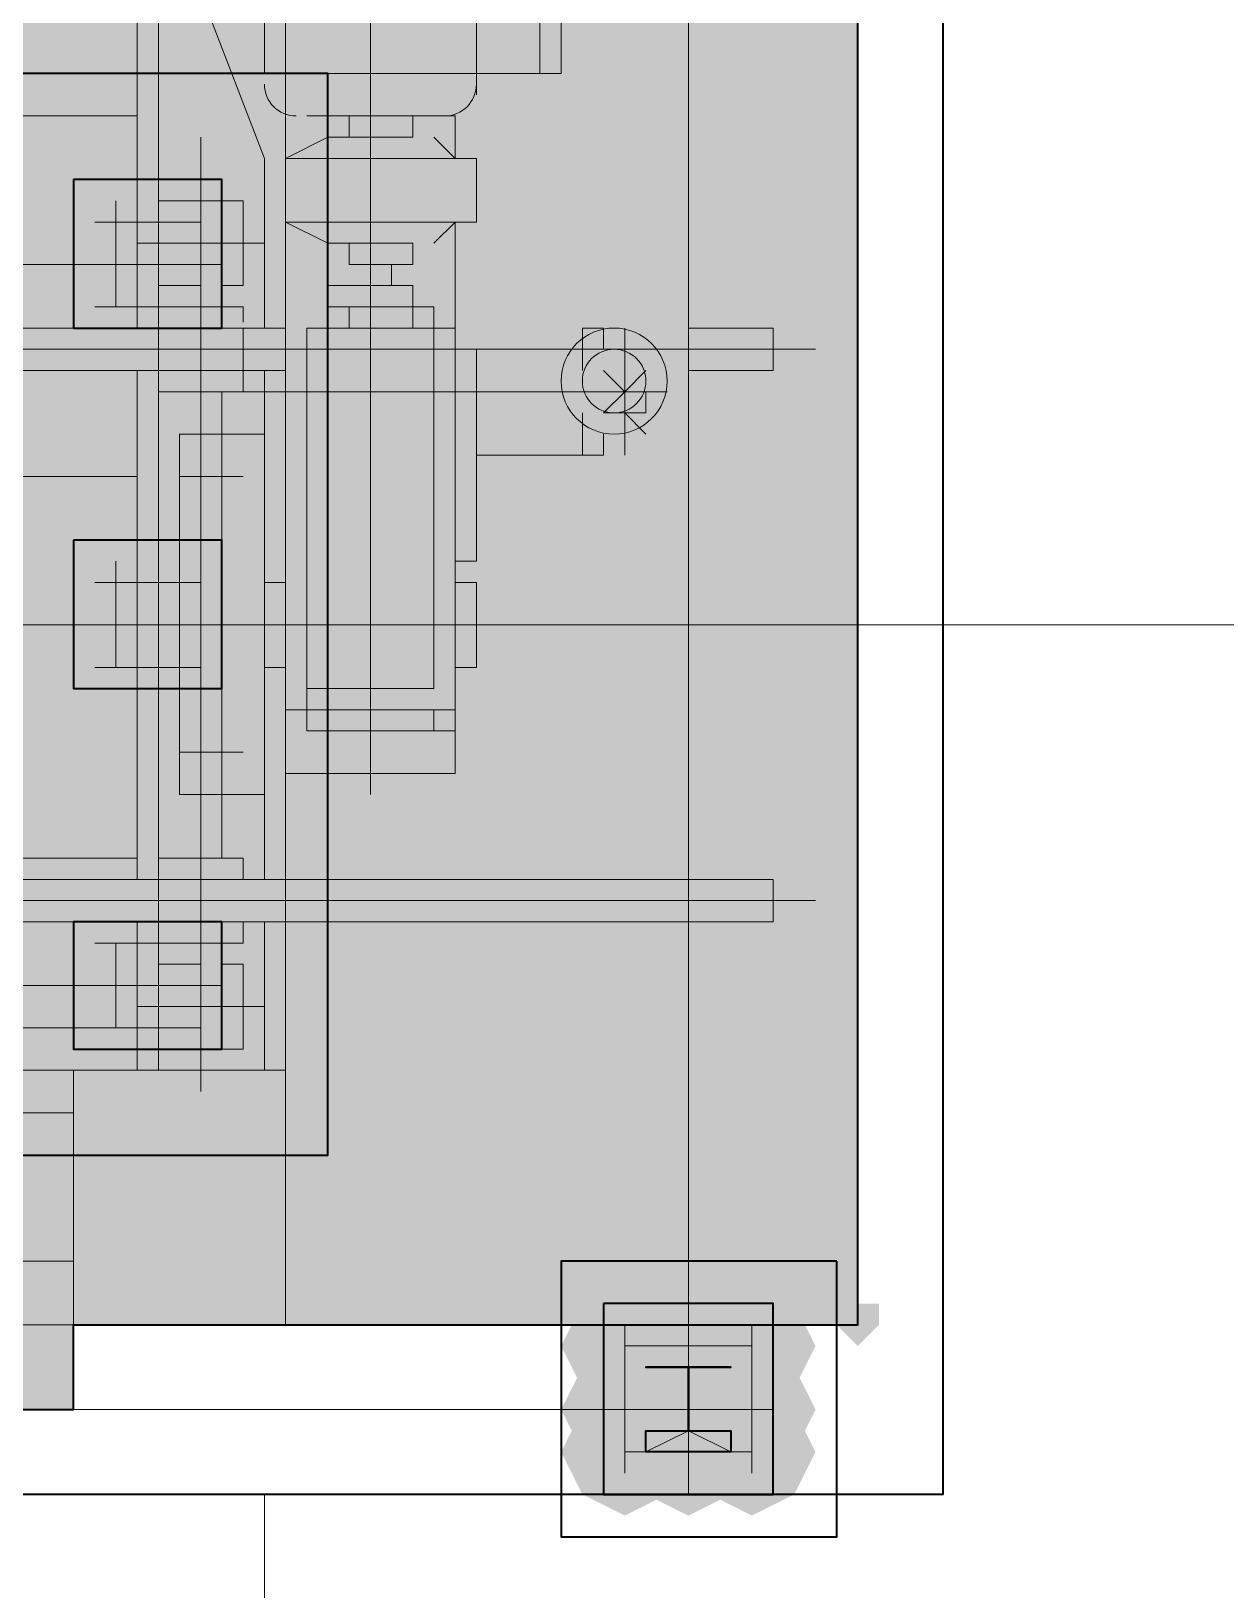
# Model space of a CAD drawing. Header units: millimetres. Extents: x 2315 to 4619, y 1334 to 1897.
# Drawn here: x 3885.38 to 3888.822, y 1531.893 to 1536.382 of the extents above; entities that cross this region are included whole.
import ezdxf

# ---------------------------------------------------------------- set-up
doc = ezdxf.new("R2010")
doc.units = ezdxf.units.MM
doc.linetypes.add('PDF_IMPORT', pattern=[1, 0.8, -0.2])
for name, color, linetype in [('PDF_3中心线层', 1, 'Continuous'), ('PDF_中心线层', 1, 'Continuous'), ('PDF_双点划线', 6, 'Continuous'), ('PDF_尺寸线层', 7, 'Continuous'), ('PDF_粗实线层', 7, 'Continuous'), ('PDF_细实线层', 7, 'Continuous'), ('PDF_虚线层', 6, 'Continuous')]:
    doc.layers.add(name, color=color, linetype=linetype)

msp = doc.modelspace()

# ---------------------------------------------------------------- hatches: boundary and pattern name
at = {"layer": 'PDF_中心线层', "transparency": 33554559}
for points in [[(3885.6241, 1533.8168), (3885.563, 1533.8168), (3885.563, 1533.7557), (3885.6241, 1533.6947), (3885.6852, 1533.7557), (3885.6852, 1533.8168)], [(3885.7463, 1533.8168), (3885.6852, 1533.8168), (3885.6852, 1533.7557), (3885.7463, 1533.6947), (3885.8074, 1533.7557), (3885.8074, 1533.8168)], [(3885.8684, 1533.8168), (3885.8074, 1533.8168), (3885.8074, 1533.7557), (3885.8684, 1533.6947), (3885.9295, 1533.7557), (3885.9295, 1533.8168)], [(3885.6241, 1533.6947), (3885.563, 1533.6947), (3885.563, 1533.6336), (3885.6241, 1533.5725), (3885.6852, 1533.6336), (3885.6852, 1533.6947)], [(3885.7463, 1533.6947), (3885.6852, 1533.6947), (3885.6852, 1533.6336), (3885.7463, 1533.5725), (3885.8074, 1533.6336), (3885.8074, 1533.6947)], [(3885.8684, 1533.6947), (3885.8074, 1533.6947), (3885.8074, 1533.6336), (3885.8684, 1533.5725), (3885.9295, 1533.6336), (3885.9295, 1533.6947)], [(3885.6241, 1533.5725), (3885.563, 1533.5725), (3885.563, 1533.5114), (3885.6241, 1533.4503), (3885.6852, 1533.5114), (3885.6852, 1533.5725)], [(3885.7463, 1533.5725), (3885.6852, 1533.5725), (3885.6852, 1533.5114), (3885.7463, 1533.4503), (3885.8074, 1533.5114), (3885.8074, 1533.5725)], [(3885.8684, 1533.5725), (3885.8074, 1533.5725), (3885.8074, 1533.5114), (3885.8684, 1533.4503), (3885.9295, 1533.5114), (3885.9295, 1533.5725)], [(3887.2733, 1532.6563), (3887.2122, 1532.6563), (3887.2122, 1532.5952), (3887.2733, 1532.5341), (3887.3344, 1532.5952), (3887.3344, 1532.6563)], [(3887.4565, 1532.6563), (3887.3955, 1532.6563), (3887.3955, 1532.5952), (3887.4565, 1532.5341), (3887.5176, 1532.5952), (3887.5176, 1532.6563)], [(3887.4565, 1532.473), (3887.3955, 1532.473), (3887.3955, 1532.412), (3887.4565, 1532.3509), (3887.5176, 1532.412), (3887.5176, 1532.473)], [(3887.2733, 1532.3509), (3887.2122, 1532.3509), (3887.2122, 1532.2898), (3887.2733, 1532.2287), (3887.3344, 1532.2898), (3887.3344, 1532.3509)], [(3887.4565, 1532.3509), (3887.3955, 1532.3509), (3887.3955, 1532.2898), (3887.4565, 1532.2287), (3887.5176, 1532.2898), (3887.5176, 1532.3509)]]:
    msp.add_hatch(color=256, dxfattribs=at).paths.add_polyline_path(points)
at = {"layer": 'PDF_双点划线', "transparency": 33554559}
for points in [[(3887.1511, 1532.5952), (3887.0901, 1532.5952), (3887.0901, 1532.5341), (3887.1511, 1532.473), (3887.2122, 1532.5341), (3887.2122, 1532.5952)], [(3887.2733, 1532.5952), (3887.2122, 1532.5952), (3887.2122, 1532.5341), (3887.2733, 1532.473), (3887.3344, 1532.5341), (3887.3344, 1532.5952)], [(3887.2733, 1532.5952), (3887.2122, 1532.5952), (3887.2122, 1532.5341), (3887.2733, 1532.473), (3887.3344, 1532.5341), (3887.3344, 1532.5952)], [(3887.3955, 1532.5952), (3887.3344, 1532.5952), (3887.3344, 1532.5341), (3887.3955, 1532.473), (3887.4565, 1532.5341), (3887.4565, 1532.5952)], [(3887.2733, 1532.412), (3887.2122, 1532.412), (3887.2122, 1532.3509), (3887.2733, 1532.2898), (3887.3344, 1532.3509), (3887.3344, 1532.412)], [(3887.2733, 1532.412), (3887.2122, 1532.412), (3887.2122, 1532.3509), (3887.2733, 1532.2898), (3887.3344, 1532.3509), (3887.3344, 1532.412)]]:
    msp.add_hatch(color=256, dxfattribs=at).paths.add_polyline_path(points)
at = {"layer": 'PDF_尺寸线层', "transparency": 33554559}
for points in [[(3886.7236, 1536.3211), (3886.6625, 1536.3211), (3886.6625, 1536.2601), (3886.7236, 1536.199), (3886.7847, 1536.2601), (3886.7847, 1536.3211)], [(3886.296, 1536.199), (3886.2349, 1536.199), (3886.2349, 1536.1379), (3886.296, 1536.0768), (3886.3571, 1536.1379), (3886.3571, 1536.199)], [(3886.296, 1536.199), (3886.2349, 1536.199), (3886.2349, 1536.1379), (3886.296, 1536.0768), (3886.3571, 1536.1379), (3886.3571, 1536.199)], [(3886.296, 1536.199), (3886.2349, 1536.199), (3886.2349, 1536.1379), (3886.296, 1536.0768), (3886.3571, 1536.1379), (3886.3571, 1536.199)], [(3886.4182, 1536.199), (3886.3571, 1536.199), (3886.3571, 1536.1379), (3886.4182, 1536.0768), (3886.4792, 1536.1379), (3886.4792, 1536.199)], [(3886.4792, 1536.199), (3886.4182, 1536.199), (3886.4182, 1536.1379), (3886.4792, 1536.0768), (3886.5403, 1536.1379), (3886.5403, 1536.199)], [(3886.4792, 1536.199), (3886.4182, 1536.199), (3886.4182, 1536.1379), (3886.4792, 1536.0768), (3886.5403, 1536.1379), (3886.5403, 1536.199)], [(3886.1128, 1536.0768), (3886.0517, 1536.0768), (3886.0517, 1536.0157), (3886.1128, 1535.9547), (3886.1738, 1536.0157), (3886.1738, 1536.0768)], [(3886.1128, 1536.0768), (3886.0517, 1536.0768), (3886.0517, 1536.0157), (3886.1128, 1535.9547), (3886.1738, 1536.0157), (3886.1738, 1536.0768)], [(3886.6625, 1536.0768), (3886.6014, 1536.0768), (3886.6014, 1536.0157), (3886.6625, 1535.9547), (3886.7236, 1536.0157), (3886.7236, 1536.0768)], [(3886.1128, 1535.8936), (3886.0517, 1535.8936), (3886.0517, 1535.8325), (3886.1128, 1535.7714), (3886.1738, 1535.8325), (3886.1738, 1535.8936)], [(3886.1128, 1535.8936), (3886.0517, 1535.8936), (3886.0517, 1535.8325), (3886.1128, 1535.7714), (3886.1738, 1535.8325), (3886.1738, 1535.8936)], [(3886.6625, 1535.8936), (3886.6014, 1535.8936), (3886.6014, 1535.8325), (3886.6625, 1535.7714), (3886.7236, 1535.8325), (3886.7236, 1535.8936)], [(3886.2349, 1535.8325), (3886.1738, 1535.8325), (3886.1738, 1535.7714), (3886.2349, 1535.7103), (3886.296, 1535.7714), (3886.296, 1535.8325)], [(3886.4792, 1535.8325), (3886.4182, 1535.8325), (3886.4182, 1535.7714), (3886.4792, 1535.7103), (3886.5403, 1535.7714), (3886.5403, 1535.8325)], [(3886.296, 1535.7714), (3886.2349, 1535.7714), (3886.2349, 1535.7103), (3886.296, 1535.6493), (3886.3571, 1535.7103), (3886.3571, 1535.7714)], [(3886.4792, 1535.7714), (3886.4182, 1535.7714), (3886.4182, 1535.7103), (3886.4792, 1535.6493), (3886.5403, 1535.7103), (3886.5403, 1535.7714)], [(3886.296, 1535.7103), (3886.2349, 1535.7103), (3886.2349, 1535.6493), (3886.296, 1535.5882), (3886.3571, 1535.6493), (3886.3571, 1535.7103)], [(3886.1738, 1535.5882), (3886.1128, 1535.5882), (3886.1128, 1535.5271), (3886.1738, 1535.466), (3886.2349, 1535.5271), (3886.2349, 1535.5882)], [(3886.9679, 1535.5882), (3886.9068, 1535.5882), (3886.9068, 1535.5271), (3886.9679, 1535.466), (3887.029, 1535.5271), (3887.029, 1535.5882)], [(3886.6014, 1535.5271), (3886.5403, 1535.5271), (3886.5403, 1535.466), (3886.6014, 1535.4049), (3886.6625, 1535.466), (3886.6625, 1535.5271)], [(3886.6014, 1535.5271), (3886.5403, 1535.5271), (3886.5403, 1535.466), (3886.6014, 1535.4049), (3886.6625, 1535.466), (3886.6625, 1535.5271)], [(3886.1128, 1535.466), (3886.0517, 1535.466), (3886.0517, 1535.4049), (3886.1128, 1535.3438), (3886.1738, 1535.4049), (3886.1738, 1535.466)], [(3886.1128, 1535.466), (3886.0517, 1535.466), (3886.0517, 1535.4049), (3886.1128, 1535.3438), (3886.1738, 1535.4049), (3886.1738, 1535.466)], [(3887.029, 1535.466), (3886.9679, 1535.466), (3886.9679, 1535.4049), (3887.029, 1535.3438), (3887.0901, 1535.4049), (3887.0901, 1535.466)], [(3887.0901, 1535.466), (3887.029, 1535.466), (3887.029, 1535.4049), (3887.0901, 1535.3438), (3887.1511, 1535.4049), (3887.1511, 1535.466)], [(3887.1511, 1535.466), (3887.0901, 1535.466), (3887.0901, 1535.4049), (3887.1511, 1535.3438), (3887.2122, 1535.4049), (3887.2122, 1535.466)], [(3887.029, 1535.4049), (3886.9679, 1535.4049), (3886.9679, 1535.3438), (3887.029, 1535.2828), (3887.0901, 1535.3438), (3887.0901, 1535.4049)], [(3887.029, 1535.4049), (3886.9679, 1535.4049), (3886.9679, 1535.3438), (3887.029, 1535.2828), (3887.0901, 1535.3438), (3887.0901, 1535.4049)], [(3887.029, 1535.4049), (3886.9679, 1535.4049), (3886.9679, 1535.3438), (3887.029, 1535.2828), (3887.0901, 1535.3438), (3887.0901, 1535.4049)], [(3887.0901, 1535.4049), (3887.029, 1535.4049), (3887.029, 1535.3438), (3887.0901, 1535.2828), (3887.1511, 1535.3438), (3887.1511, 1535.4049)], [(3887.0901, 1535.4049), (3887.029, 1535.4049), (3887.029, 1535.3438), (3887.0901, 1535.2828), (3887.1511, 1535.3438), (3887.1511, 1535.4049)], [(3887.0901, 1535.4049), (3887.029, 1535.4049), (3887.029, 1535.3438), (3887.0901, 1535.2828), (3887.1511, 1535.3438), (3887.1511, 1535.4049)], [(3887.0901, 1535.4049), (3887.029, 1535.4049), (3887.029, 1535.3438), (3887.0901, 1535.2828), (3887.1511, 1535.3438), (3887.1511, 1535.4049)], [(3887.0901, 1535.4049), (3887.029, 1535.4049), (3887.029, 1535.3438), (3887.0901, 1535.2828), (3887.1511, 1535.3438), (3887.1511, 1535.4049)], [(3887.1511, 1535.4049), (3887.0901, 1535.4049), (3887.0901, 1535.3438), (3887.1511, 1535.2828), (3887.2122, 1535.3438), (3887.2122, 1535.4049)], [(3887.1511, 1535.4049), (3887.0901, 1535.4049), (3887.0901, 1535.3438), (3887.1511, 1535.2828), (3887.2122, 1535.3438), (3887.2122, 1535.4049)], [(3887.1511, 1535.4049), (3887.0901, 1535.4049), (3887.0901, 1535.3438), (3887.1511, 1535.2828), (3887.2122, 1535.3438), (3887.2122, 1535.4049)], [(3887.1511, 1535.4049), (3887.0901, 1535.4049), (3887.0901, 1535.3438), (3887.1511, 1535.2828), (3887.2122, 1535.3438), (3887.2122, 1535.4049)], [(3887.1511, 1535.4049), (3887.0901, 1535.4049), (3887.0901, 1535.3438), (3887.1511, 1535.2828), (3887.2122, 1535.3438), (3887.2122, 1535.4049)], [(3887.1511, 1535.4049), (3887.0901, 1535.4049), (3887.0901, 1535.3438), (3887.1511, 1535.2828), (3887.2122, 1535.3438), (3887.2122, 1535.4049)], [(3887.029, 1535.3438), (3886.9679, 1535.3438), (3886.9679, 1535.2828), (3887.029, 1535.2217), (3887.0901, 1535.2828), (3887.0901, 1535.3438)], [(3887.029, 1535.3438), (3886.9679, 1535.3438), (3886.9679, 1535.2828), (3887.029, 1535.2217), (3887.0901, 1535.2828), (3887.0901, 1535.3438)], [(3887.0901, 1535.3438), (3887.029, 1535.3438), (3887.029, 1535.2828), (3887.0901, 1535.2217), (3887.1511, 1535.2828), (3887.1511, 1535.3438)], [(3887.0901, 1535.3438), (3887.029, 1535.3438), (3887.029, 1535.2828), (3887.0901, 1535.2217), (3887.1511, 1535.2828), (3887.1511, 1535.3438)], [(3887.0901, 1535.3438), (3887.029, 1535.3438), (3887.029, 1535.2828), (3887.0901, 1535.2217), (3887.1511, 1535.2828), (3887.1511, 1535.3438)], [(3887.0901, 1535.3438), (3887.029, 1535.3438), (3887.029, 1535.2828), (3887.0901, 1535.2217), (3887.1511, 1535.2828), (3887.1511, 1535.3438)], [(3887.0901, 1535.3438), (3887.029, 1535.3438), (3887.029, 1535.2828), (3887.0901, 1535.2217), (3887.1511, 1535.2828), (3887.1511, 1535.3438)], [(3887.1511, 1535.3438), (3887.0901, 1535.3438), (3887.0901, 1535.2828), (3887.1511, 1535.2217), (3887.2122, 1535.2828), (3887.2122, 1535.3438)], [(3887.1511, 1535.3438), (3887.0901, 1535.3438), (3887.0901, 1535.2828), (3887.1511, 1535.2217), (3887.2122, 1535.2828), (3887.2122, 1535.3438)], [(3886.1128, 1535.2828), (3886.0517, 1535.2828), (3886.0517, 1535.2217), (3886.1128, 1535.1606), (3886.1738, 1535.2217), (3886.1738, 1535.2828)], [(3886.1128, 1535.2828), (3886.0517, 1535.2828), (3886.0517, 1535.2217), (3886.1128, 1535.1606), (3886.1738, 1535.2217), (3886.1738, 1535.2828)], [(3887.029, 1535.2828), (3886.9679, 1535.2828), (3886.9679, 1535.2217), (3887.029, 1535.1606), (3887.0901, 1535.2217), (3887.0901, 1535.2828)], [(3887.0901, 1535.2828), (3887.029, 1535.2828), (3887.029, 1535.2217), (3887.0901, 1535.1606), (3887.1511, 1535.2217), (3887.1511, 1535.2828)], [(3886.9679, 1535.2217), (3886.9068, 1535.2217), (3886.9068, 1535.1606), (3886.9679, 1535.0995), (3887.029, 1535.1606), (3887.029, 1535.2217)], [(3886.1128, 1534.9163), (3886.0517, 1534.9163), (3886.0517, 1534.8552), (3886.1128, 1534.7941), (3886.1738, 1534.8552), (3886.1738, 1534.9163)], [(3886.6014, 1534.9163), (3886.5403, 1534.9163), (3886.5403, 1534.8552), (3886.6014, 1534.7941), (3886.6625, 1534.8552), (3886.6625, 1534.9163)], [(3886.1128, 1534.8552), (3886.0517, 1534.8552), (3886.0517, 1534.7941), (3886.1128, 1534.733), (3886.1738, 1534.7941), (3886.1738, 1534.8552)], [(3886.1128, 1534.8552), (3886.0517, 1534.8552), (3886.0517, 1534.7941), (3886.1128, 1534.733), (3886.1738, 1534.7941), (3886.1738, 1534.8552)], [(3886.1128, 1534.672), (3886.0517, 1534.672), (3886.0517, 1534.6109), (3886.1128, 1534.5498), (3886.1738, 1534.6109), (3886.1738, 1534.672)], [(3886.1128, 1534.6109), (3886.0517, 1534.6109), (3886.0517, 1534.5498), (3886.1128, 1534.4887), (3886.1738, 1534.5498), (3886.1738, 1534.6109)], [(3886.1128, 1534.6109), (3886.0517, 1534.6109), (3886.0517, 1534.5498), (3886.1128, 1534.4887), (3886.1738, 1534.5498), (3886.1738, 1534.6109)], [(3886.6014, 1534.5498), (3886.5403, 1534.5498), (3886.5403, 1534.4887), (3886.6014, 1534.4276), (3886.6625, 1534.4887), (3886.6625, 1534.5498)], [(3886.6014, 1534.4887), (3886.5403, 1534.4887), (3886.5403, 1534.4276), (3886.6014, 1534.3665), (3886.6625, 1534.4276), (3886.6625, 1534.4887)]]:
    msp.add_hatch(color=256, dxfattribs=at).paths.add_polyline_path(points)
at = {"layer": 'PDF_粗实线层', "true_color": 0xffffff, "transparency": 33554559}
msp.add_hatch(color=7, dxfattribs=at).paths.add_polyline_path([(3884.5857, 1532.412), (3885.5019, 1532.412), (3885.5019, 1532.6563), (3887.762, 1532.6563), (3887.762, 1537.7871), (3882.8755, 1537.7871), (3882.8755, 1532.6563), (3884.5857, 1532.6563)])
at = {"layer": 'PDF_粗实线层', "transparency": 33554559}
for points in [[(3885.6241, 1536.0157), (3885.5019, 1535.9547), (3885.4409, 1535.8325), (3885.5019, 1535.7103), (3885.6241, 1535.6493), (3885.7463, 1535.7103), (3885.8074, 1535.8325), (3885.7463, 1535.9547)], [(3885.7463, 1536.0157), (3885.6241, 1535.9547), (3885.563, 1535.8325), (3885.6241, 1535.7103), (3885.7463, 1535.6493), (3885.8684, 1535.7103), (3885.9295, 1535.8325), (3885.8684, 1535.9547)], [(3885.8684, 1536.0157), (3885.7463, 1535.9547), (3885.6852, 1535.8325), (3885.7463, 1535.7103), (3885.8684, 1535.6493), (3885.9906, 1535.7103), (3886.0517, 1535.8325), (3885.9906, 1535.9547)], [(3885.6241, 1535.8936), (3885.5019, 1535.8325), (3885.4409, 1535.7103), (3885.5019, 1535.5882), (3885.6241, 1535.5271), (3885.7463, 1535.5882), (3885.8074, 1535.7103), (3885.7463, 1535.8325)], [(3885.7463, 1535.8936), (3885.6241, 1535.8325), (3885.563, 1535.7103), (3885.6241, 1535.5882), (3885.7463, 1535.5271), (3885.8684, 1535.5882), (3885.9295, 1535.7103), (3885.8684, 1535.8325)], [(3885.8684, 1535.8936), (3885.7463, 1535.8325), (3885.6852, 1535.7103), (3885.7463, 1535.5882), (3885.8684, 1535.5271), (3885.9906, 1535.5882), (3886.0517, 1535.7103), (3885.9906, 1535.8325)], [(3885.6241, 1535.7714), (3885.5019, 1535.7103), (3885.4409, 1535.5882), (3885.5019, 1535.466), (3885.6241, 1535.4049), (3885.7463, 1535.466), (3885.8074, 1535.5882), (3885.7463, 1535.7103)], [(3885.7463, 1535.7714), (3885.6241, 1535.7103), (3885.563, 1535.5882), (3885.6241, 1535.466), (3885.7463, 1535.4049), (3885.8684, 1535.466), (3885.9295, 1535.5882), (3885.8684, 1535.7103)], [(3885.8684, 1535.7714), (3885.7463, 1535.7103), (3885.6852, 1535.5882), (3885.7463, 1535.466), (3885.8684, 1535.4049), (3885.9906, 1535.466), (3886.0517, 1535.5882), (3885.9906, 1535.7103)], [(3885.6241, 1534.9774), (3885.5019, 1534.9163), (3885.4409, 1534.7941), (3885.5019, 1534.672), (3885.6241, 1534.6109), (3885.7463, 1534.672), (3885.8074, 1534.7941), (3885.7463, 1534.9163)], [(3885.7463, 1534.9774), (3885.6241, 1534.9163), (3885.563, 1534.7941), (3885.6241, 1534.672), (3885.7463, 1534.6109), (3885.8684, 1534.672), (3885.9295, 1534.7941), (3885.8684, 1534.9163)], [(3885.8684, 1534.9774), (3885.7463, 1534.9163), (3885.6852, 1534.7941), (3885.7463, 1534.672), (3885.8684, 1534.6109), (3885.9906, 1534.672), (3886.0517, 1534.7941), (3885.9906, 1534.9163)], [(3885.6241, 1534.8552), (3885.5019, 1534.7941), (3885.4409, 1534.672), (3885.5019, 1534.5498), (3885.6241, 1534.4887), (3885.7463, 1534.5498), (3885.8074, 1534.672), (3885.7463, 1534.7941)], [(3885.7463, 1534.8552), (3885.6241, 1534.7941), (3885.563, 1534.672), (3885.6241, 1534.5498), (3885.7463, 1534.4887), (3885.8684, 1534.5498), (3885.9295, 1534.672), (3885.8684, 1534.7941)], [(3885.8684, 1534.8552), (3885.7463, 1534.7941), (3885.6852, 1534.672), (3885.7463, 1534.5498), (3885.8684, 1534.4887), (3885.9906, 1534.5498), (3886.0517, 1534.672), (3885.9906, 1534.7941)], [(3885.6241, 1534.733), (3885.5019, 1534.672), (3885.4409, 1534.5498), (3885.5019, 1534.4276), (3885.6241, 1534.3665), (3885.7463, 1534.4276), (3885.8074, 1534.5498), (3885.7463, 1534.672)], [(3885.7463, 1534.733), (3885.6241, 1534.672), (3885.563, 1534.5498), (3885.6241, 1534.4276), (3885.7463, 1534.3665), (3885.8684, 1534.4276), (3885.9295, 1534.5498), (3885.8684, 1534.672)], [(3885.8684, 1534.733), (3885.7463, 1534.672), (3885.6852, 1534.5498), (3885.7463, 1534.4276), (3885.8684, 1534.3665), (3885.9906, 1534.4276), (3886.0517, 1534.5498), (3885.9906, 1534.672)], [(3885.6241, 1533.939), (3885.5019, 1533.8779), (3885.4409, 1533.7557), (3885.5019, 1533.6336), (3885.6241, 1533.5725), (3885.7463, 1533.6336), (3885.8074, 1533.7557), (3885.7463, 1533.8779)], [(3885.7463, 1533.939), (3885.6241, 1533.8779), (3885.563, 1533.7557), (3885.6241, 1533.6336), (3885.7463, 1533.5725), (3885.8684, 1533.6336), (3885.9295, 1533.7557), (3885.8684, 1533.8779)], [(3885.8684, 1533.939), (3885.7463, 1533.8779), (3885.6852, 1533.7557), (3885.7463, 1533.6336), (3885.8684, 1533.5725), (3885.9906, 1533.6336), (3886.0517, 1533.7557), (3885.9906, 1533.8779)], [(3885.6241, 1533.8168), (3885.5019, 1533.7557), (3885.4409, 1533.6336), (3885.5019, 1533.5114), (3885.6241, 1533.4503), (3885.7463, 1533.5114), (3885.8074, 1533.6336), (3885.7463, 1533.7557)], [(3885.7463, 1533.8168), (3885.6241, 1533.7557), (3885.563, 1533.6336), (3885.6241, 1533.5114), (3885.7463, 1533.4503), (3885.8684, 1533.5114), (3885.9295, 1533.6336), (3885.8684, 1533.7557)], [(3885.8684, 1533.8168), (3885.7463, 1533.7557), (3885.6852, 1533.6336), (3885.7463, 1533.5114), (3885.8684, 1533.4503), (3885.9906, 1533.5114), (3886.0517, 1533.6336), (3885.9906, 1533.7557)], [(3885.6241, 1533.6947), (3885.5019, 1533.6336), (3885.4409, 1533.5114), (3885.5019, 1533.3893), (3885.6241, 1533.3282), (3885.7463, 1533.3893), (3885.8074, 1533.5114), (3885.7463, 1533.6336)], [(3885.7463, 1533.6947), (3885.6241, 1533.6336), (3885.563, 1533.5114), (3885.6241, 1533.3893), (3885.7463, 1533.3282), (3885.8684, 1533.3893), (3885.9295, 1533.5114), (3885.8684, 1533.6336)], [(3885.8684, 1533.6947), (3885.7463, 1533.6336), (3885.6852, 1533.5114), (3885.7463, 1533.3893), (3885.8684, 1533.3282), (3885.9906, 1533.3893), (3886.0517, 1533.5114), (3885.9906, 1533.6336)], [(3887.0901, 1532.7784), (3886.9679, 1532.7174), (3886.9068, 1532.5952), (3886.9679, 1532.473), (3887.0901, 1532.412), (3887.2122, 1532.473), (3887.2733, 1532.5952), (3887.2122, 1532.7174)], [(3887.2733, 1532.7784), (3887.1511, 1532.7174), (3887.0901, 1532.5952), (3887.1511, 1532.473), (3887.2733, 1532.412), (3887.3955, 1532.473), (3887.4565, 1532.5952), (3887.3955, 1532.7174)], [(3887.4565, 1532.7784), (3887.3344, 1532.7174), (3887.2733, 1532.5952), (3887.3344, 1532.473), (3887.4565, 1532.412), (3887.5787, 1532.473), (3887.6398, 1532.5952), (3887.5787, 1532.7174)], [(3887.0901, 1532.5952), (3886.9679, 1532.5341), (3886.9068, 1532.412), (3886.9679, 1532.2898), (3887.0901, 1532.2287), (3887.2122, 1532.2898), (3887.2733, 1532.412), (3887.2122, 1532.5341)], [(3887.2733, 1532.5952), (3887.1511, 1532.5341), (3887.0901, 1532.412), (3887.1511, 1532.2898), (3887.2733, 1532.2287), (3887.3955, 1532.2898), (3887.4565, 1532.412), (3887.3955, 1532.5341)], [(3887.4565, 1532.5952), (3887.3344, 1532.5341), (3887.2733, 1532.412), (3887.3344, 1532.2898), (3887.4565, 1532.2287), (3887.5787, 1532.2898), (3887.6398, 1532.412), (3887.5787, 1532.5341)], [(3887.0901, 1532.473), (3886.9679, 1532.412), (3886.9068, 1532.2898), (3886.9679, 1532.1676), (3887.0901, 1532.1065), (3887.2122, 1532.1676), (3887.2733, 1532.2898), (3887.2122, 1532.412)], [(3887.2733, 1532.473), (3887.1511, 1532.412), (3887.0901, 1532.2898), (3887.1511, 1532.1676), (3887.2733, 1532.1065), (3887.3955, 1532.1676), (3887.4565, 1532.2898), (3887.3955, 1532.412)], [(3887.4565, 1532.473), (3887.3344, 1532.412), (3887.2733, 1532.2898), (3887.3344, 1532.1676), (3887.4565, 1532.1065), (3887.5787, 1532.1676), (3887.6398, 1532.2898), (3887.5787, 1532.412)]]:
    msp.add_hatch(color=256, dxfattribs=at).paths.add_polyline_path(points)
at = {"layer": 'PDF_细实线层', "transparency": 33554559}
for points in [[(3887.5176, 1535.5882), (3887.4565, 1535.5882), (3887.4565, 1535.5271), (3887.5176, 1535.466), (3887.5787, 1535.5271), (3887.5787, 1535.5882)], [(3886.1738, 1535.5271), (3886.1128, 1535.5271), (3886.1128, 1535.466), (3886.1738, 1535.4049), (3886.2349, 1535.466), (3886.2349, 1535.5271)], [(3886.5403, 1535.5271), (3886.4792, 1535.5271), (3886.4792, 1535.466), (3886.5403, 1535.4049), (3886.6014, 1535.466), (3886.6014, 1535.5271)], [(3887.5176, 1535.466), (3887.4565, 1535.466), (3887.4565, 1535.4049), (3887.5176, 1535.3438), (3887.5787, 1535.4049), (3887.5787, 1535.466)], [(3886.1738, 1534.5498), (3886.1128, 1534.5498), (3886.1128, 1534.4887), (3886.1738, 1534.4276), (3886.2349, 1534.4887), (3886.2349, 1534.5498)], [(3886.5403, 1534.5498), (3886.4792, 1534.5498), (3886.4792, 1534.4887), (3886.5403, 1534.4276), (3886.6014, 1534.4887), (3886.6014, 1534.5498)]]:
    msp.add_hatch(color=256, dxfattribs=at).paths.add_polyline_path(points)
at = {"layer": 'PDF_细实线层', "true_color": 0x005cb8, "transparency": 33554559}
for points in [[(3885.8074, 1535.0995), (3885.7463, 1535.0995), (3885.7463, 1535.0384), (3885.8074, 1534.9774), (3885.8684, 1535.0384), (3885.8684, 1535.0995)], [(3885.9906, 1535.0995), (3885.9295, 1535.0995), (3885.9295, 1535.0384), (3885.9906, 1534.9774), (3886.0517, 1535.0384), (3886.0517, 1535.0995)], [(3885.8074, 1534.3665), (3885.7463, 1534.3665), (3885.7463, 1534.3055), (3885.8074, 1534.2444), (3885.8684, 1534.3055), (3885.8684, 1534.3665)], [(3885.9906, 1534.3665), (3885.9295, 1534.3665), (3885.9295, 1534.3055), (3885.9906, 1534.2444), (3886.0517, 1534.3055), (3886.0517, 1534.3665)], [(3887.5176, 1534.0001), (3887.4565, 1534.0001), (3887.4565, 1533.939), (3887.5176, 1533.8779), (3887.5787, 1533.939), (3887.5787, 1534.0001)], [(3887.5176, 1533.8779), (3887.4565, 1533.8779), (3887.4565, 1533.8168), (3887.5176, 1533.7557), (3887.5787, 1533.8168), (3887.5787, 1533.8779)], [(3885.7463, 1533.4503), (3885.6852, 1533.4503), (3885.6852, 1533.3893), (3885.7463, 1533.3282), (3885.8074, 1533.3893), (3885.8074, 1533.4503)], [(3887.762, 1532.7174), (3887.7009, 1532.7174), (3887.7009, 1532.6563), (3887.762, 1532.5952), (3887.823, 1532.6563), (3887.823, 1532.7174)]]:
    msp.add_hatch(color=152, dxfattribs=at).paths.add_polyline_path(points)

# ---------------------------------------------------------------- linework, layer by layer
at = {"layer": 'PDF_3中心线层', "lineweight": 18}
for points in [[(3887.0901, 1535.5271), (3887.0901, 1535.1606)], [(3885.9906, 1535.3438), (3887.2122, 1535.3438)]]:
    msp.add_lwpolyline(points, dxfattribs=at)
at = {"layer": 'PDF_中心线层', "color": 5, "linetype": 'PDF_IMPORT', "lineweight": 18, "ltscale": 14.048656}
msp.add_lwpolyline([(3843.0506, 1534.672), (3913.0495, 1534.672), (3913.0495, 1561.6698), (3843.0506, 1561.6698), (3843.0506, 1534.672)], dxfattribs=at)
at = {"layer": 'PDF_中心线层', "lineweight": 18}
for points in [[(3886.3571, 1537.3595), (3886.3571, 1534.1833)], [(3885.7463, 1535.9547), (3885.7463, 1535.5271)], [(3885.6241, 1535.8936), (3885.6241, 1535.8325), (3885.563, 1535.8325)], [(3885.7463, 1535.8936), (3885.7463, 1535.8325), (3885.6852, 1535.8325)], [(3885.8684, 1535.8936), (3885.8684, 1535.8325), (3885.8074, 1535.8325)], [(3885.6241, 1535.7714), (3885.6241, 1535.7103), (3885.563, 1535.7103)], [(3885.7463, 1535.7714), (3885.7463, 1535.7103), (3885.6852, 1535.7103)], [(3885.8684, 1535.7714), (3885.8684, 1535.7103), (3885.8074, 1535.7103)], [(3885.5019, 1535.7103), (3885.9295, 1535.7103)], [(3885.6241, 1535.6493), (3885.6241, 1535.5882), (3885.563, 1535.5882)], [(3885.7463, 1535.6493), (3885.7463, 1535.5882), (3885.6852, 1535.5882)], [(3885.8684, 1535.6493), (3885.8684, 1535.5882), (3885.8074, 1535.5882)], [(3885.7463, 1534.9163), (3885.7463, 1534.4887)], [(3885.6241, 1534.8552), (3885.6241, 1534.7941), (3885.563, 1534.7941)], [(3885.7463, 1534.8552), (3885.7463, 1534.7941), (3885.6852, 1534.7941)], [(3885.8684, 1534.8552), (3885.8684, 1534.7941), (3885.8074, 1534.7941)], [(3885.6241, 1534.733), (3885.6241, 1534.672), (3885.563, 1534.672)], [(3885.7463, 1534.733), (3885.7463, 1534.672), (3885.6852, 1534.672)], [(3885.8684, 1534.733), (3885.8684, 1534.672), (3885.8074, 1534.672)], [(3887.823, 1534.672), (3882.7533, 1534.672), (3887.2733, 1534.672)], [(3884.3414, 1534.672), (3885.7463, 1534.672)], [(3885.5019, 1534.672), (3885.9295, 1534.672)], [(3885.6241, 1534.6109), (3885.6241, 1534.5498), (3885.563, 1534.5498)], [(3885.7463, 1534.6109), (3885.7463, 1534.5498), (3885.6852, 1534.5498)], [(3885.8684, 1534.6109), (3885.8684, 1534.5498), (3885.8074, 1534.5498)], [(3885.7463, 1533.8168), (3885.7463, 1533.4503)], [(3885.6241, 1533.7557), (3885.563, 1533.7557)], [(3885.7463, 1533.7557), (3885.6852, 1533.7557)], [(3885.8684, 1533.7557), (3885.8074, 1533.7557)], [(3885.5019, 1533.6336), (3885.9295, 1533.6336)], [(3885.6241, 1533.6336), (3885.563, 1533.6336)], [(3885.7463, 1533.6336), (3885.6852, 1533.6336)], [(3885.8684, 1533.6336), (3885.8074, 1533.6336)], [(3885.6241, 1533.5114), (3885.563, 1533.5114)], [(3885.7463, 1533.5114), (3885.6852, 1533.5114)], [(3885.8684, 1533.5114), (3885.8074, 1533.5114)], [(3884.5857, 1532.8395), (3885.5019, 1532.8395)], [(3887.2733, 1532.7174), (3887.2733, 1532.1676)], [(3887.0901, 1532.6563), (3887.0901, 1532.5952), (3887.1511, 1532.5952)], [(3887.2733, 1532.6563), (3887.2733, 1532.5952)], [(3887.4565, 1532.6563), (3887.4565, 1532.5952)], [(3887.0901, 1532.473), (3887.0901, 1532.412), (3887.1511, 1532.412)], [(3887.4565, 1532.473), (3887.4565, 1532.412)], [(3887.029, 1532.412), (3887.5176, 1532.412)], [(3887.0901, 1532.2287), (3887.0901, 1532.2898), (3887.1511, 1532.2898)], [(3887.2733, 1532.2898), (3887.2733, 1532.2287)], [(3887.4565, 1532.2898), (3887.4565, 1532.2287)]]:
    msp.add_lwpolyline(points, dxfattribs=at)
for points in [[(3887.2733, 1536.932), (3882.7533, 1536.932), (3882.7533, 1532.412), (3887.2733, 1532.412)], [(3885.6241, 1535.8325), (3885.8684, 1535.8325), (3885.8684, 1535.5882), (3885.6241, 1535.5882)], [(3885.7463, 1533.6336), (3885.7463, 1535.7103), (3884.3414, 1535.7103), (3884.3414, 1533.6336)], [(3885.6241, 1534.7941), (3885.8684, 1534.7941), (3885.8684, 1534.5498), (3885.6241, 1534.5498)], [(3885.6241, 1533.7557), (3885.8684, 1533.7557), (3885.8684, 1533.5114), (3885.6241, 1533.5114)], [(3887.0901, 1532.2898), (3887.4565, 1532.2898), (3887.4565, 1532.5952), (3887.0901, 1532.5952)]]:
    msp.add_lwpolyline(points, close=True, dxfattribs=at)
at = {"layer": 'PDF_双点划线', "lineweight": 18}
msp.add_lwpolyline([(3887.2733, 1532.2898), (3887.2733, 1532.5952)], dxfattribs=at)
msp.add_lwpolyline([(3887.2733, 1532.5341), (3887.3955, 1532.5341), (3887.2733, 1532.5341), (3887.2733, 1532.3509), (3887.3955, 1532.3509), (3887.3955, 1532.2898), (3887.2733, 1532.2898), (3887.1511, 1532.2898), (3887.1511, 1532.3509), (3887.2733, 1532.3509), (3887.2733, 1532.5341), (3887.1511, 1532.5341)], close=True, dxfattribs=at)
at = {"layer": 'PDF_尺寸线层', "lineweight": 18}
for points in [[(3886.0517, 1537.0541), (3886.0517, 1536.2601), (3886.7236, 1536.2601)], [(3886.8457, 1536.2601), (3886.8457, 1536.5044)], [(3886.1128, 1536.2601), (3886.1128, 1536.199)], [(3886.6625, 1536.199), (3886.6625, 1536.2601)], [(3886.6014, 1536.0157), (3886.1128, 1536.0157), (3886.2349, 1536.0768), (3886.4792, 1536.0768), (3886.4792, 1536.1379)], [(3886.1738, 1536.1379), (3886.6014, 1536.1379)], [(3886.296, 1536.0768), (3886.296, 1536.1379), (3886.4792, 1536.1379), (3886.296, 1536.1379), (3886.4182, 1536.1379)], [(3886.5403, 1536.0768), (3886.6014, 1536.0157), (3886.6625, 1536.0157), (3886.6625, 1535.8325), (3886.6014, 1535.8325), (3886.5403, 1535.7714)], [(3886.1128, 1535.8325), (3886.1128, 1536.0157)], [(3886.2349, 1536.0157), (3886.2349, 1536.0157)], [(3886.4792, 1536.0157), (3886.4792, 1536.0157)], [(3886.6014, 1535.8325), (3886.1128, 1535.8325), (3886.2349, 1535.7714), (3886.4792, 1535.7714), (3886.4792, 1535.7103), (3886.296, 1535.7103), (3886.296, 1535.7714)], [(3886.3571, 1535.6493), (3886.3571, 1535.7103), (3886.4182, 1535.7103), (3886.4182, 1535.6493)], [(3886.2349, 1535.5271), (3886.2349, 1535.5882), (3886.2349, 1535.6493), (3886.4792, 1535.6493), (3886.4792, 1535.5882), (3886.2349, 1535.5882), (3886.5403, 1535.5882), (3886.5403, 1535.5271), (3886.5403, 1535.466), (3886.5403, 1535.5271), (3886.6014, 1535.5271), (3886.1738, 1535.5271), (3886.5403, 1535.5271)], [(3886.296, 1535.6493), (3886.4182, 1535.6493), (3886.4792, 1535.6493)], [(3886.296, 1535.5271), (3886.296, 1535.5882)], [(3886.4792, 1535.5271), (3886.4792, 1535.5882)], [(3886.1738, 1535.5271), (3886.1738, 1534.3665), (3886.6014, 1534.3665), (3886.6014, 1535.5271)], [(3886.1738, 1535.5271), (3886.1738, 1535.5271)], [(3886.6014, 1535.5271), (3886.6014, 1535.5271)], [(3886.9679, 1535.5271), (3886.9679, 1535.4049), (3886.9679, 1535.5271), (3887.029, 1535.5271), (3887.029, 1535.466)], [(3886.6014, 1534.4887), (3886.6014, 1535.466), (3886.9679, 1535.466)], [(3886.6625, 1535.466), (3886.6625, 1534.8552), (3886.6014, 1534.8552)], [(3886.1128, 1535.2217), (3886.1128, 1535.4049), (3886.1128, 1535.2217)], [(3887.029, 1535.2828), (3887.0901, 1535.2828), (3887.029, 1535.2828), (3887.0901, 1535.3438), (3887.029, 1535.3438), (3887.0901, 1535.3438), (3887.029, 1535.4049), (3887.0901, 1535.3438), (3887.029, 1535.3438)], [(3887.0901, 1535.4049), (3887.0901, 1535.3438), (3887.0901, 1535.4049), (3887.0901, 1535.3438), (3887.1511, 1535.4049)], [(3887.0901, 1535.3438), (3887.1511, 1535.4049), (3887.0901, 1535.3438)], [(3887.1511, 1535.2828), (3887.1511, 1535.3438)], [(3886.6625, 1535.1606), (3886.9679, 1535.1606), (3886.9679, 1535.2828)], [(3887.0901, 1535.2217), (3887.0901, 1535.2828), (3887.0901, 1535.2217), (3887.0901, 1535.2828), (3887.1511, 1535.2217)], [(3887.0901, 1535.2828), (3887.1511, 1535.2828), (3887.0901, 1535.2828)], [(3887.029, 1535.2217), (3887.029, 1535.1606), (3886.9679, 1535.1606), (3886.9679, 1535.2217)], [(3886.1128, 1534.8552), (3886.1128, 1534.5498), (3886.1128, 1534.7941), (3886.1128, 1534.672), (3886.1128, 1534.6109)], [(3886.6014, 1534.7941), (3886.6625, 1534.7941), (3886.6625, 1534.5498), (3886.6014, 1534.5498)], [(3886.5403, 1534.4276), (3886.5403, 1534.3665), (3886.5403, 1534.4276)], [(3886.1738, 1534.3665), (3886.1738, 1534.3665)], [(3886.6014, 1534.3665), (3886.6014, 1534.3665)]]:
    msp.add_lwpolyline(points, dxfattribs=at)
for points in [[(3886.9068, 1536.5044), (3886.6625, 1536.5044), (3886.6625, 1536.2601), (3886.9068, 1536.2601)], [(3886.5403, 1534.4887), (3886.1738, 1534.4887), (3886.1738, 1535.466), (3886.2349, 1535.466), (3886.2349, 1535.5271), (3886.2349, 1535.466), (3886.5403, 1535.466), (3886.1738, 1535.466), (3886.1128, 1535.466), (3886.1128, 1534.4276), (3886.1738, 1534.4276), (3886.2349, 1534.4276), (3886.2349, 1534.3665), (3886.2349, 1534.4276), (3886.5403, 1534.4276), (3886.6014, 1534.4276), (3886.6014, 1534.4887), (3886.6014, 1534.8552), (3886.6014, 1535.466), (3886.5403, 1535.466)]]:
    msp.add_lwpolyline(points, close=True, dxfattribs=at)
for radius in [0.1527, 0.0916]:
    msp.add_circle((3887.0595, 1535.3744), radius, dxfattribs=at)
for centre, start, end in [((3886.1433, 1536.2295), 180.0088, 269.9912), ((3886.5709, 1536.2295), 270.0088, 359.9912)]:
    msp.add_arc(centre, 0.0916, start, end, dxfattribs=at)
at = {"layer": 'PDF_粗实线层', "lineweight": 35}
for points in [[(3886.1128, 1537.7871), (3885.0133, 1537.7871), (3883.9749, 1537.7871), (3882.8755, 1537.7871), (3882.8755, 1534.672), (3882.8755, 1532.6563), (3883.9749, 1532.6563), (3884.5857, 1532.6563), (3884.5857, 1532.412), (3885.0133, 1532.412), (3885.5019, 1532.412), (3885.5019, 1532.6563), (3885.563, 1532.6563), (3886.1128, 1532.6563), (3887.762, 1532.6563), (3887.762, 1534.672), (3887.762, 1537.7871)], [(3885.5019, 1535.9547), (3885.5019, 1535.5271), (3885.9295, 1535.5271), (3885.9295, 1535.9547)], [(3885.5019, 1534.9163), (3885.5019, 1534.4887), (3885.9295, 1534.4887), (3885.9295, 1534.9163)], [(3885.5019, 1533.8168), (3885.5019, 1533.4503), (3885.9295, 1533.4503), (3885.9295, 1533.8168)], [(3887.029, 1532.7174), (3887.029, 1532.1676), (3887.5176, 1532.1676), (3887.5176, 1532.7174)], [(3887.2733, 1532.3509), (3887.2733, 1532.5341), (3887.1511, 1532.5341), (3887.2733, 1532.5341), (3887.3955, 1532.5341), (3887.2733, 1532.5341), (3887.2733, 1532.473), (3887.2733, 1532.3509), (3887.3955, 1532.3509), (3887.3955, 1532.2898), (3887.2733, 1532.2898), (3887.1511, 1532.2898), (3887.1511, 1532.3509)]]:
    msp.add_lwpolyline(points, close=True, dxfattribs=at)
at = {"layer": 'PDF_粗实线层', "color": 251, "lineweight": 35, "true_color": 0x545454}
msp.add_lwpolyline([(3883.0587, 1532.1676), (3883.0587, 1537.1763), (3888.0063, 1537.1763), (3888.0063, 1532.1676)], close=True, dxfattribs=at)
at = {"layer": 'PDF_粗实线层', "color": 8, "lineweight": 35, "true_color": 0x767676}
msp.add_lwpolyline([(3883.8528, 1533.1449), (3886.2349, 1533.1449), (3886.2349, 1536.2601), (3883.8528, 1536.2601)], close=True, dxfattribs=at)
at = {"layer": 'PDF_粗实线层', "color": 8, "lineweight": 35, "true_color": 0x808080}
msp.add_lwpolyline([(3887.7009, 1532.8395), (3886.9068, 1532.8395), (3886.9068, 1532.0455), (3887.7009, 1532.0455)], close=True, dxfattribs=at)
at = {"layer": 'PDF_粗实线层', "color": 7, "lineweight": 0, "true_color": 0xffffff}
for points in [[(3883.9749, 1532.6563), (3887.762, 1532.6563), (3882.8755, 1532.6563), (3887.762, 1532.6563), (3884.5857, 1532.6563), (3886.1128, 1532.6563)], [(3882.8755, 1532.6563), (3887.762, 1532.6563), (3882.8755, 1532.6563), (3887.762, 1532.6563), (3882.8755, 1532.6563), (3887.762, 1532.6563), (3882.8755, 1532.6563), (3887.762, 1532.6563), (3882.8755, 1532.6563), (3887.762, 1532.6563), (3882.8755, 1532.6563), (3887.762, 1532.6563), (3884.5857, 1532.6563), (3885.563, 1532.6563)], [(3887.2733, 1532.5341), (3887.2733, 1532.3509), (3887.2733, 1532.2898), (3887.2733, 1532.5341), (3887.2733, 1532.473)], [(3887.2733, 1532.5341), (3887.2733, 1532.5341)], [(3887.2733, 1532.5341), (3887.2733, 1532.5341)], [(3887.2733, 1532.5341), (3887.2733, 1532.5341)], [(3887.2733, 1532.5341), (3887.2733, 1532.5341)], [(3887.2733, 1532.5341), (3887.2733, 1532.5341)], [(3887.2733, 1532.5341), (3887.3955, 1532.5341), (3887.2733, 1532.5341)], [(3887.2733, 1532.3509), (3887.2733, 1532.2898)], [(3887.2733, 1532.3509), (3887.3955, 1532.2898), (3887.2733, 1532.2898)]]:
    msp.add_lwpolyline(points, dxfattribs=at)
for points in [[(3887.1511, 1532.2898), (3887.2733, 1532.2898), (3887.2733, 1532.3509), (3887.2733, 1532.2898), (3887.2733, 1532.3509), (3887.2733, 1532.2898), (3887.2733, 1532.3509), (3887.2733, 1532.2898), (3887.2733, 1532.5341), (3887.1511, 1532.5341), (3887.2733, 1532.5341), (3887.2733, 1532.3509)], [(3887.2733, 1532.3509), (3887.2733, 1532.2898)], [(3887.2733, 1532.2898), (3887.2733, 1532.3509)]]:
    msp.add_lwpolyline(points, close=True, dxfattribs=at)
at = {"layer": 'PDF_细实线层', "color": 152, "lineweight": 18, "true_color": 0x005cb8}
for points in [[(3887.762, 1532.6563), (3887.762, 1537.7871), (3882.8755, 1537.7871), (3882.8755, 1532.6563)], [(3885.9906, 1535.5882), (3885.7463, 1535.5882)], [(3885.9906, 1535.3438), (3885.7463, 1535.3438)], [(3885.9906, 1534.0001), (3885.7463, 1534.0001)], [(3885.9906, 1533.8168), (3885.9906, 1533.7557)], [(3885.9906, 1533.7557), (3885.7463, 1533.7557)]]:
    msp.add_lwpolyline(points, close=True, dxfattribs=at)
for points in [[(3886.1128, 1537.7871), (3886.1128, 1532.6563)], [(3886.1128, 1535.4049), (3886.1128, 1535.466), (3886.1128, 1535.5271), (3884.036, 1535.5271), (3884.036, 1535.5882), (3884.2803, 1535.5882), (3884.2803, 1535.5271), (3884.2803, 1536.8098), (3883.9749, 1536.0157), (3883.9749, 1533.3893), (3885.6852, 1533.3893), (3885.6852, 1533.8168)], [(3885.6852, 1536.8098), (3885.6852, 1535.5271)], [(3885.7463, 1535.5271), (3885.7463, 1536.8098), (3886.0517, 1536.0157), (3886.0517, 1535.5271)], [(3884.4025, 1536.2601), (3885.6852, 1536.2601)], [(3886.1128, 1536.0157), (3886.1128, 1536.1379)], [(3886.6014, 1536.1379), (3886.6014, 1536.0157)], [(3885.8684, 1536.0768), (3885.8684, 1533.3282)], [(3885.9295, 1535.5882), (3885.9295, 1535.8936), (3885.8684, 1535.8936), (3885.7463, 1535.8936), (3885.7463, 1535.6493), (3885.8684, 1535.6493), (3885.8684, 1535.2828)], [(3885.8684, 1535.5882), (3885.8684, 1535.8936)], [(3885.9295, 1535.6493), (3885.9906, 1535.6493), (3885.9906, 1535.8936), (3885.9295, 1535.8936)], [(3884.2803, 1533.939), (3884.2803, 1534.0001), (3884.2803, 1533.939), (3884.2803, 1535.4049), (3884.2803, 1535.3438), (3884.036, 1535.3438), (3884.036, 1535.4049), (3886.1128, 1535.4049), (3886.1128, 1535.8325)], [(3886.6014, 1535.8325), (3886.6014, 1535.466)], [(3885.6852, 1535.7714), (3886.0517, 1535.7714)], [(3887.6398, 1535.466), (3883.8528, 1535.466)], [(3885.6852, 1535.466), (3886.0517, 1535.466)], [(3885.6852, 1535.4049), (3885.6852, 1533.939)], [(3885.7463, 1534.7941), (3885.8074, 1534.7941), (3885.8074, 1535.2217), (3886.0517, 1535.2217), (3886.0517, 1534.7941), (3886.0517, 1535.4049)], [(3885.7463, 1535.4049), (3885.7463, 1533.939)], [(3885.8684, 1534.0001), (3885.8684, 1535.3438)], [(3885.9295, 1534.0001), (3885.9295, 1535.3438)], [(3885.6852, 1535.0995), (3884.4025, 1535.0995), (3885.6852, 1535.0995), (3884.4025, 1535.0995)], [(3885.9906, 1535.0995), (3885.8074, 1535.0995)], [(3885.8074, 1535.0384), (3885.8074, 1534.3055), (3885.9906, 1534.3055)], [(3886.0517, 1535.0384), (3886.0517, 1534.3055)], [(3886.0517, 1534.7941), (3886.1128, 1534.7941), (3886.1128, 1534.5498), (3886.0517, 1534.5498), (3886.0517, 1534.1833), (3885.8074, 1534.1833), (3885.8074, 1534.5498), (3885.7463, 1534.5498)], [(3885.7463, 1534.672), (3886.0517, 1534.672)], [(3886.0517, 1534.5498), (3886.0517, 1533.939)], [(3885.9295, 1533.7557), (3885.9295, 1533.4503), (3885.8684, 1533.4503), (3885.7463, 1533.4503), (3885.7463, 1533.6947), (3885.8684, 1533.6947), (3885.8684, 1534.0611)], [(3884.4025, 1534.0001), (3885.6852, 1534.0001)], [(3885.7463, 1534.0001), (3885.7463, 1533.939), (3885.7463, 1534.0001)], [(3885.9906, 1534.0001), (3885.9906, 1533.939), (3885.9906, 1534.0001)], [(3884.3414, 1533.3893), (3884.2803, 1533.4503), (3884.2803, 1533.8168), (3884.2803, 1533.7557), (3884.036, 1533.7557), (3884.036, 1533.8168), (3884.036, 1533.939), (3887.5176, 1533.939)], [(3887.5176, 1533.939), (3887.5176, 1533.8168), (3887.5176, 1533.939)], [(3887.6398, 1533.8779), (3883.8528, 1533.8779)], [(3885.6852, 1533.8779), (3886.0517, 1533.8779)], [(3884.2803, 1533.8168), (3884.2803, 1533.7557), (3884.036, 1533.7557), (3884.036, 1533.8168), (3887.5176, 1533.8168)], [(3885.7463, 1533.3893), (3885.7463, 1533.4503), (3885.7463, 1533.8168), (3885.7463, 1533.7557), (3885.7463, 1533.8168)], [(3886.0517, 1533.8168), (3886.0517, 1533.3893)], [(3885.8684, 1533.4503), (3885.8684, 1533.7557)], [(3885.9295, 1533.6947), (3885.9906, 1533.6947), (3885.9906, 1533.4503), (3885.9295, 1533.4503)], [(3885.6852, 1533.5725), (3886.0517, 1533.5725)], [(3884.4025, 1533.5114), (3885.6852, 1533.5114)], [(3885.6852, 1533.3893), (3886.1128, 1533.3893)]]:
    msp.add_lwpolyline(points, dxfattribs=at)
at = {"layer": 'PDF_细实线层', "color": 152, "linetype": 'PDF_IMPORT', "lineweight": 18, "ltscale": 0.061081, "true_color": 0x005cb8}
for points in [[(3885.7463, 1535.5271), (3885.7463, 1535.3438), (3885.7463, 1535.5882)], [(3885.9906, 1535.5271), (3885.9906, 1535.3438), (3885.9906, 1535.5882)]]:
    msp.add_lwpolyline(points, dxfattribs=at)
at = {"layer": 'PDF_细实线层', "lineweight": 18}
for points in [[(3887.5176, 1535.4049), (3887.2733, 1535.4049), (3887.2733, 1535.466), (3887.2733, 1535.5271), (3887.5176, 1535.5271)], [(3887.5176, 1535.5271), (3887.5176, 1535.4049), (3887.5176, 1535.5271)], [(3886.6014, 1534.4887), (3886.6014, 1534.2444), (3886.1128, 1534.2444), (3886.1128, 1534.4887)]]:
    msp.add_lwpolyline(points, dxfattribs=at)
at = {"layer": 'PDF_虚线层', "lineweight": 18}
for points in [[(3885.6852, 1536.1379), (3885.6852, 1536.7487), (3884.4025, 1536.7487), (3884.4025, 1536.1379)], [(3885.5019, 1532.412), (3885.5019, 1533.2671), (3884.5857, 1533.2671), (3884.5857, 1532.412)]]:
    msp.add_lwpolyline(points, close=True, dxfattribs=at)
msp.add_lwpolyline([(3885.5019, 1533.2671), (3885.5019, 1533.3893)], dxfattribs=at)
at = {"layer": 'PDF_虚线层', "linetype": 'PDF_IMPORT', "lineweight": 18, "ltscale": 1.465947}
msp.add_lwpolyline([(3884.036, 1528.2584), (3886.0517, 1528.2584), (3886.0517, 1532.1676), (3884.036, 1532.1676), (3884.036, 1528.2584)], dxfattribs=at)

doc.saveas('drawing.dxf')
